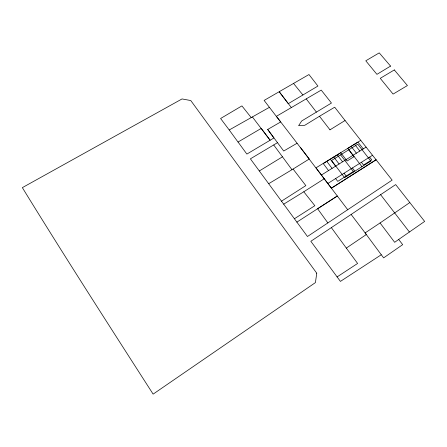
<?xml version="1.0" encoding="UTF-8"?>
<svg xmlns="http://www.w3.org/2000/svg" width="447" height="447" viewBox="0 0 447 447"><rect width="100%" height="100%" fill="white"/><g stroke="black" fill="none" stroke-linecap="round" stroke-linejoin="round"><path stroke-width="0.67" d="M398.685 239.458L394.662 242.308L380.073 222.958L365.121 232.909L351.13 214.448L310.838 241.285L340.418 281.403L381.285 254.751L383.627 257.869L402.68 244.649L398.685 239.458L424.65 221.421L395.668 184.583L351.13 214.448M380.073 222.958L409.81 202.552M331.367 188.193L376.072 159.808L331.367 188.193L297.093 143.23L283.705 151.025L277.498 142.677L250.393 158.836L307.458 236.508L392.131 180.119L345.095 120.489L329.947 129.853M331.339 227.601L346.324 248.091L366.317 234.535L365.121 232.909L381.285 254.751M337.06 276.939L357.606 263.456L346.324 248.091M296.858 222.142L337.312 196.01L317.605 208.749L327.869 222.924M281.465 201.189L305.843 185.611L293.076 169.039L268.714 183.695M294.389 218.767L314.844 205.698L303.787 191.769L283.7 204.173M303.787 191.769L324.237 178.772L347.816 209.844M327.819 183.488L372.519 155.271M321.438 175.023L366.115 147.097M293.076 169.039L309.268 158.998L300.663 147.722M319.521 116.248L304.804 125.277L298.624 125.691L301.68 120.981L331.451 103.045L321.225 90.098L276.335 116.354L264.127 100.413L308.978 74.532L317.923 86.053L288.321 103.643L279.263 91.797L291.416 107.666M360.813 140.336L316.012 167.837L324.237 178.772M259.394 170.927L282.482 156.819L291.869 169.575M251.253 117.645L241.916 105.894L220.594 118.5L229.227 129.971L269.452 107.302M293.567 83.477L302.893 94.971M409.402 232.01L380.498 194.546M276.369 116.332L297.093 143.23M276.335 116.354L280.699 121.942L267.68 129.474L273.91 137.978L270.111 140.246L252.438 116.991M345.062 120.517L334.702 107.202L319.488 116.27L329.981 129.831M363.243 148.896L357.963 142.101L347.688 148.471L354.007 156.679L347.096 161.004L340.776 152.751L323.276 163.596L328.545 170.581M369.613 157.104L371.748 159.853L363.534 165.055L361.399 162.289M354.549 144.213L359.824 151.03M351.124 146.337L356.399 153.17M348.889 149.717L361.964 166.697M306.24 98.927L316.426 112.136M352.415 167.96L354.549 170.743L337.748 181.387L335.619 178.565M340.586 154.874L353.661 171.961M337.301 154.908L342.575 161.814M333.814 157.07L339.083 163.993M344.056 173.24L346.185 176.045M330.316 159.238L335.585 166.178M326.802 161.412L332.071 168.374M277.498 142.677L267.714 129.451M273.765 145.035L282.482 156.819M238.05 142.023L246.867 154.081L270.144 140.224L261.249 128.395L238.016 142.045L229.227 129.971M316.755 273.201L315.426 282.593L153.125 394.125C109.107 325.561 65.027 257.059 22.35 187.639L182.041 98.938L190.78 100.547L316.755 273.201M370.854 161.065L344.615 177.694L331.545 160.484L357.773 144.202L370.854 161.065M390.555 66.095L376.927 74.353L365.791 60.798L379.24 52.875L390.555 66.095M394.315 69.928L380.252 78.326L393.086 94.093L407.424 85.55L394.315 69.928"/></g></svg>
